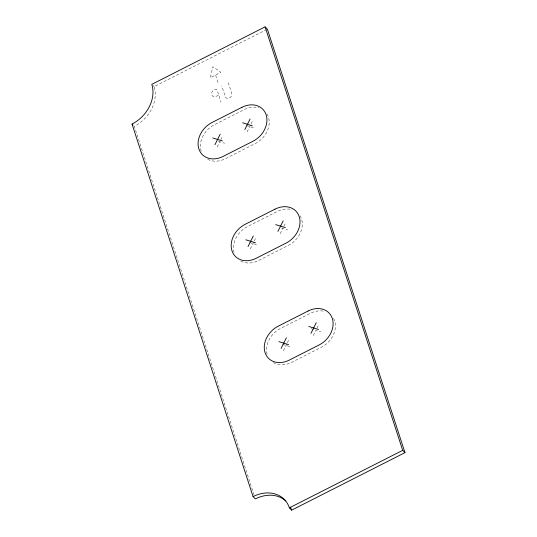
<?xml version="1.0" encoding="UTF-8"?>
<svg xmlns="http://www.w3.org/2000/svg" width="537" height="537" viewBox="0 0 537 537"><rect width="100%" height="100%" fill="white"/><g stroke="black" fill="none" stroke-linecap="round" stroke-linejoin="round"><path stroke-width="0.4" stroke-dasharray="2.69 2.01" d="M217.203 147.044L219.841 141.755M220.828 139.768L222.472 136.465M247.101 131.874L250.719 124.597M251.054 123.933L252.37 121.288M250.296 248.886L253.92 241.61M254.249 240.952L255.565 238.307M280.193 233.716L282.824 228.42M283.811 226.439L285.456 223.13M283.388 350.728L287.006 343.452M287.335 342.794L288.651 340.143M313.279 335.558L315.917 330.262L320.757 331.759M316.904 328.282L318.548 324.972M254.061 494.926L134.304 126.343A32.254 25.769 -44.7 0 0 154.052 86.658L266.627 29.522M215.941 74.838L220.861 72.341L212.867 66.695L210.276 77.711L215.572 75.026L218.378 83.671M218.358 95.257L216.431 96.237A4.148 3.309 -44.7 0 1 211.766 94.794A4.148 3.309 -44.7 0 1 214.303 89.692L214.854 89.417A2.014 1.611 -44.7 0 1 217.123 90.115L221.016 102.104M246.275 125.51L254.572 128.081M218.458 141.325L224.681 143.251M281.442 227.997L287.664 229.923M249.47 242.523L257.767 245.094M311.077 328.765L315.226 330.047M282.563 344.365L290.859 346.936M152.917 85.511L154.052 86.658M228.259 82.611L231.769 93.404A3.719 2.974 -44.7 0 1 229.487 97.976A3.719 2.974 -44.7 0 1 225.305 96.68L221.801 85.893M207.691 159.254A21.5 17.184 -44.7 0 0 225.352 158.73L255.25 143.554A21.5 17.184 -44.7 0 0 266.352 113.025M201.153 151.239A21.5 17.184 -44.7 0 1 214.323 124.779L244.221 109.608A21.5 17.184 -44.7 0 1 259.049 107.877M240.784 261.096A21.5 17.184 -44.7 0 0 258.445 260.566L288.342 245.396A21.5 17.184 -44.7 0 0 299.868 215.485M234.025 252.336A21.5 17.184 -44.7 0 1 247.416 226.621L277.307 211.45A21.5 17.184 -44.7 0 1 292.135 209.712M273.219 362.549A21.5 17.184 -44.7 0 0 291.537 362.408L321.428 347.238A21.5 17.184 -44.7 0 0 332.96 317.327M267.117 354.178A21.5 17.184 -44.7 0 1 280.502 328.463L310.399 313.293A21.5 17.184 -44.7 0 1 324.476 311.346"/><path stroke-width="0.81" d="M214.928 144.748L220.197 134.169M244.825 129.578L250.094 118.992M248.02 246.59L253.289 236.012M277.918 231.42L283.18 220.835M281.113 348.432L286.375 337.847M311.004 333.262L316.273 322.677M253.081 496.618A32.254 25.769 -44.7 0 1 289.383 507.854L291.658 510.15L404.972 452.637L267.372 29.146L265.097 26.85L151.783 84.363A32.254 25.769 -44.7 0 1 132.028 124.047L253.081 496.618L255.357 498.913A32.254 25.769 -44.7 0 1 285.805 500.967M289.383 507.854L402.696 450.342L404.972 452.637M242.617 122.785L252.296 125.786M212.726 137.962L222.405 140.956M275.709 224.627L285.389 227.628M245.812 239.804L255.491 242.798M308.802 326.469L318.481 329.463M278.904 341.646L288.584 344.64M132.028 124.047L133.163 125.195M265.097 26.85L402.696 450.342M290.463 507.203A32.254 25.769 -44.7 0 1 291.658 510.15M241.945 107.313L212.048 122.483A21.5 17.184 -44.7 0 0 198.878 148.944A21.5 17.184 -44.7 0 0 223.077 156.435L252.974 141.258A21.5 17.184 -44.7 0 0 266.144 114.804A21.5 17.184 -44.7 0 0 241.945 107.313M275.031 209.155L245.141 224.325A21.5 17.184 -44.7 0 0 231.971 250.786A21.5 17.184 -44.7 0 0 256.169 258.27L286.067 243.1A21.5 17.184 -44.7 0 0 299.23 216.646A21.5 17.184 -44.7 0 0 275.031 209.155M308.124 310.997L278.226 326.167A21.5 17.184 -44.7 0 0 265.063 352.621A21.5 17.184 -44.7 0 0 289.262 360.112L319.153 344.942A21.5 17.184 -44.7 0 0 332.322 318.488A21.5 17.184 -44.7 0 0 308.124 310.997"/></g></svg>
